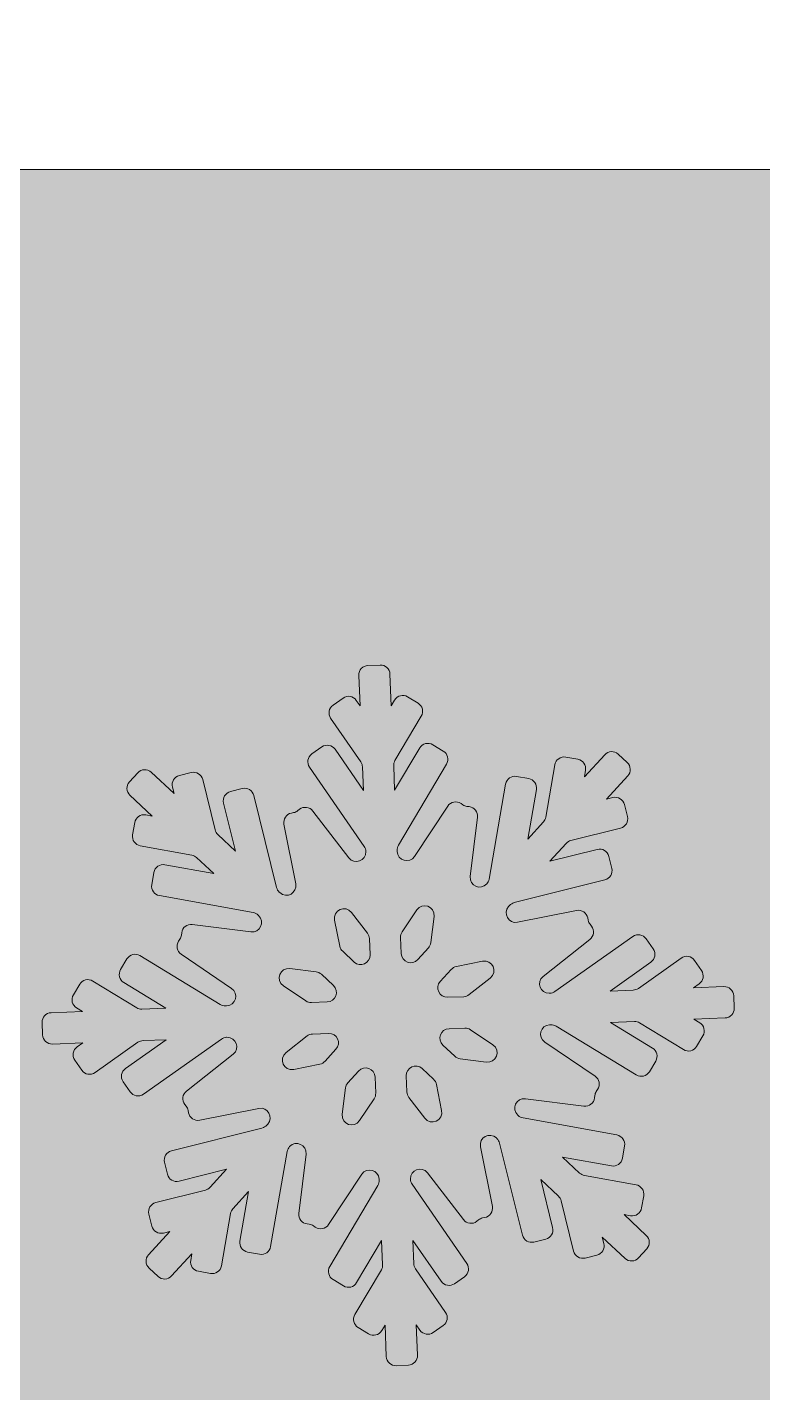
# Model space of a CAD drawing. Header units: millimetres. Extents: x 6 to 165, y -108 to -10.
# Drawn here: x 144.42 to 151.56, y -95.37 to -82.13 of the extents above; entities that cross this region are included whole.
import ezdxf

# ---------------------------------------------------------------- set-up
doc = ezdxf.new("R2010")
doc.units = ezdxf.units.MM
doc.header["$MEASUREMENT"] = 0
doc.layers.add('engraving', color=7, linetype='Continuous')
doc.layers.add('Layer 1', color=7, linetype='Continuous')

msp = doc.modelspace()

# ---------------------------------------------------------------- hatches: boundary and pattern name
at = {"layer": 'Layer 1'}
h = msp.add_hatch(color=2, dxfattribs=at)
h.dxf.hatch_style = 2
edge = h.paths.add_edge_path()
edge.add_spline(control_points=[(164.869, -23.025), (164.869, -23.025), (140.668, -23.025), (140.668, -23.025), (139.861, -21.762), (138.492, -20.888), (136.917, -20.768), (138.422, -19.653), (139.402, -17.869), (139.402, -15.852), (139.402, -12.472), (136.662, -9.732), (133.281, -9.732), (129.901, -9.732), (127.16, -12.472), (127.16, -15.852), (127.16, -17.869), (128.14, -19.653), (129.645, -20.768), (128.071, -20.888), (126.702, -21.762), (125.894, -23.025), (125.894, -23.025), (103.562, -23.025), (103.562, -23.025), (103.562, -23.025), (103.562, -47.689), (103.562, -47.689), (103.562, -47.689), (125.642, -47.689), (125.642, -47.689), (125.642, -47.689), (96.868, -108.174), (96.868, -108.174), (96.868, -108.174), (158.058, -108.174), (158.058, -108.174), (158.058, -108.174), (158.058, -83.51), (158.058, -83.51), (158.058, -83.51), (135.977, -83.51), (135.977, -83.51), (135.977, -83.51), (164.869, -23.025), (164.869, -23.025)], knot_values=[0, 0, 0, 0, 1, 1, 1, 2, 2, 2, 3, 3, 3, 4, 4, 4, 5, 5, 5, 6, 6, 6, 7, 7, 7, 8, 8, 8, 9, 9, 9, 10, 10, 10, 11, 11, 11, 12, 12, 12, 13, 13, 13, 14, 14, 14, 15, 15, 15, 15], degree=3, periodic=1)
edge = h.paths.add_edge_path()
edge.add_spline(control_points=[(129.474, -15.852), (129.474, -13.753), (131.182, -12.045), (133.281, -12.045), (135.381, -12.045), (137.089, -13.753), (137.089, -15.852), (137.089, -17.952), (135.381, -19.66), (133.281, -19.66), (131.182, -19.66), (129.474, -17.952), (129.474, -15.852)], knot_values=[0, 0, 0, 0, 1, 1, 1, 2, 2, 2, 3, 3, 3, 4, 4, 4, 4], degree=3, periodic=1)

# ---------------------------------------------------------------- linework, layer by layer
at = {"layer": 'engraving', "lineweight": 0}
for points, knots in [([(151.274, -91.522), (151.272, -91.471), (151.229, -91.432), (151.178, -91.434), (151.178, -91.434), (150.885, -91.445), (150.885, -91.445), (150.885, -91.445), (150.939, -91.407), (150.939, -91.407), (150.98, -91.378), (150.99, -91.321), (150.962, -91.279), (150.962, -91.279), (150.893, -91.18), (150.893, -91.18), (150.864, -91.138), (150.806, -91.128), (150.764, -91.157), (150.764, -91.157), (150.349, -91.451), (150.349, -91.451), (150.334, -91.461), (150.317, -91.467), (150.299, -91.468), (150.299, -91.468), (150.075, -91.477), (150.075, -91.477), (150.075, -91.477), (150.47, -91.197), (150.47, -91.197), (150.512, -91.168), (150.522, -91.111), (150.493, -91.069), (150.493, -91.069), (150.425, -90.971), (150.425, -90.971), (150.395, -90.929), (150.337, -90.918), (150.296, -90.948), (150.296, -90.948), (149.539, -91.482), (149.539, -91.482), (149.524, -91.493), (149.507, -91.499), (149.489, -91.499), (149.489, -91.499), (149.485, -91.499), (149.485, -91.499), (149.395, -91.503), (149.354, -91.39), (149.424, -91.335), (149.424, -91.335), (149.878, -90.977), (149.878, -90.977), (149.918, -90.946), (149.925, -90.889), (149.894, -90.849), (149.894, -90.849), (149.88, -90.83), (149.88, -90.83), (149.871, -90.819), (149.865, -90.805), (149.862, -90.791), (149.862, -90.791), (149.858, -90.768), (149.858, -90.768), (149.848, -90.718), (149.799, -90.686), (149.749, -90.696), (149.749, -90.696), (149.176, -90.81), (149.176, -90.81), (149.089, -90.827), (149.03, -90.723), (149.09, -90.657), (149.09, -90.657), (149.099, -90.647), (149.099, -90.647), (149.112, -90.634), (149.127, -90.624), (149.145, -90.62), (149.145, -90.62), (150.024, -90.399), (150.024, -90.399), (150.073, -90.387), (150.103, -90.337), (150.091, -90.288), (150.091, -90.288), (150.062, -90.171), (150.062, -90.171), (150.05, -90.121), (150, -90.091), (149.95, -90.103), (149.95, -90.103), (149.49, -90.219), (149.49, -90.219), (149.49, -90.219), (149.649, -90.045), (149.649, -90.045), (149.661, -90.032), (149.677, -90.022), (149.694, -90.018), (149.694, -90.018), (150.176, -89.897), (150.176, -89.897), (150.225, -89.885), (150.255, -89.835), (150.243, -89.785), (150.243, -89.785), (150.214, -89.669), (150.214, -89.669), (150.202, -89.619), (150.152, -89.589), (150.102, -89.601), (150.102, -89.601), (150.039, -89.617), (150.039, -89.617), (150.039, -89.617), (150.246, -89.391), (150.246, -89.391), (150.28, -89.354), (150.277, -89.296), (150.241, -89.261), (150.241, -89.261), (150.153, -89.18), (150.153, -89.18), (150.116, -89.145), (150.057, -89.147), (150.022, -89.185), (150.022, -89.185), (149.825, -89.401), (149.825, -89.401), (149.825, -89.401), (149.836, -89.336), (149.836, -89.336), (149.845, -89.287), (149.812, -89.239), (149.762, -89.23), (149.762, -89.23), (149.645, -89.209), (149.645, -89.209), (149.595, -89.2), (149.547, -89.233), (149.538, -89.284), (149.538, -89.284), (149.45, -89.791), (149.45, -89.791), (149.447, -89.808), (149.439, -89.824), (149.427, -89.837), (149.427, -89.837), (149.276, -90.003), (149.276, -90.003), (149.276, -90.003), (149.359, -89.523), (149.359, -89.523), (149.368, -89.473), (149.335, -89.426), (149.285, -89.417), (149.285, -89.417), (149.168, -89.396), (149.168, -89.396), (149.118, -89.387), (149.07, -89.42), (149.061, -89.471), (149.061, -89.471), (148.9, -90.393), (148.9, -90.393), (148.897, -90.41), (148.889, -90.426), (148.878, -90.439), (148.878, -90.439), (148.878, -90.439), (148.878, -90.439), (148.817, -90.505), (148.707, -90.455), (148.718, -90.366), (148.718, -90.366), (148.788, -89.791), (148.788, -89.791), (148.794, -89.741), (148.758, -89.695), (148.708, -89.689), (148.708, -89.689), (148.686, -89.686), (148.686, -89.686), (148.671, -89.684), (148.658, -89.679), (148.646, -89.671), (148.646, -89.671), (148.628, -89.658), (148.628, -89.658), (148.585, -89.63), (148.527, -89.641), (148.499, -89.684), (148.499, -89.684), (148.177, -90.171), (148.177, -90.171), (148.128, -90.246), (148.012, -90.213), (148.008, -90.124), (148.008, -90.124), (148.008, -90.114), (148.008, -90.114), (148.007, -90.096), (148.011, -90.078), (148.021, -90.063), (148.021, -90.063), (148.487, -89.276), (148.487, -89.276), (148.513, -89.233), (148.499, -89.177), (148.456, -89.15), (148.456, -89.15), (148.354, -89.088), (148.354, -89.088), (148.31, -89.062), (148.253, -89.076), (148.227, -89.12), (148.227, -89.12), (147.984, -89.529), (147.984, -89.529), (147.984, -89.529), (147.975, -89.294), (147.975, -89.294), (147.974, -89.276), (147.978, -89.258), (147.987, -89.243), (147.987, -89.243), (148.243, -88.811), (148.243, -88.811), (148.269, -88.768), (148.255, -88.712), (148.212, -88.686), (148.212, -88.686), (148.11, -88.624), (148.11, -88.624), (148.067, -88.597), (148.009, -88.611), (147.983, -88.655), (147.983, -88.655), (147.951, -88.71), (147.951, -88.71), (147.951, -88.71), (147.939, -88.404), (147.939, -88.404), (147.936, -88.353), (147.894, -88.314), (147.843, -88.316), (147.843, -88.316), (147.725, -88.32), (147.725, -88.32), (147.674, -88.322), (147.634, -88.365), (147.636, -88.416), (147.636, -88.416), (147.648, -88.711), (147.648, -88.711), (147.648, -88.711), (147.612, -88.659), (147.612, -88.659), (147.583, -88.617), (147.525, -88.606), (147.483, -88.636), (147.483, -88.636), (147.386, -88.705), (147.386, -88.705), (147.345, -88.734), (147.335, -88.791), (147.363, -88.832), (147.363, -88.832), (147.656, -89.256), (147.656, -89.256), (147.666, -89.27), (147.671, -89.287), (147.672, -89.304), (147.672, -89.304), (147.681, -89.531), (147.681, -89.531), (147.681, -89.531), (147.406, -89.133), (147.406, -89.133), (147.377, -89.091), (147.319, -89.08), (147.277, -89.11), (147.277, -89.11), (147.18, -89.178), (147.18, -89.178), (147.139, -89.208), (147.129, -89.265), (147.158, -89.306), (147.158, -89.306), (147.689, -90.075), (147.689, -90.075), (147.699, -90.089), (147.704, -90.106), (147.705, -90.124), (147.705, -90.124), (147.705, -90.125), (147.705, -90.125), (147.709, -90.215), (147.595, -90.257), (147.54, -90.185), (147.54, -90.185), (147.191, -89.732), (147.191, -89.732), (147.159, -89.691), (147.101, -89.684), (147.061, -89.715), (147.061, -89.715), (147.043, -89.729), (147.043, -89.729), (147.032, -89.738), (147.019, -89.744), (147.004, -89.747), (147.004, -89.747), (146.983, -89.751), (146.983, -89.751), (146.933, -89.761), (146.901, -89.81), (146.91, -89.859), (146.91, -89.859), (147.024, -90.438), (147.024, -90.438), (147.042, -90.526), (146.936, -90.584), (146.871, -90.523), (146.871, -90.523), (146.865, -90.518), (146.865, -90.518), (146.852, -90.506), (146.843, -90.49), (146.839, -90.473), (146.839, -90.473), (146.618, -89.581), (146.618, -89.581), (146.606, -89.532), (146.556, -89.501), (146.506, -89.514), (146.506, -89.514), (146.392, -89.543), (146.392, -89.543), (146.342, -89.555), (146.312, -89.605), (146.324, -89.654), (146.324, -89.654), (146.44, -90.12), (146.44, -90.12), (146.44, -90.12), (146.269, -89.96), (146.269, -89.96), (146.256, -89.948), (146.247, -89.933), (146.243, -89.915), (146.243, -89.915), (146.122, -89.426), (146.122, -89.426), (146.109, -89.377), (146.059, -89.346), (146.01, -89.359), (146.01, -89.359), (145.895, -89.388), (145.895, -89.388), (145.846, -89.4), (145.816, -89.45), (145.828, -89.499), (145.828, -89.499), (145.844, -89.562), (145.844, -89.562), (145.844, -89.562), (145.622, -89.355), (145.622, -89.355), (145.585, -89.32), (145.526, -89.323), (145.491, -89.361), (145.491, -89.361), (145.411, -89.449), (145.411, -89.449), (145.377, -89.486), (145.379, -89.544), (145.416, -89.578), (145.416, -89.578), (145.632, -89.781), (145.632, -89.781), (145.632, -89.781), (145.569, -89.769), (145.569, -89.769), (145.519, -89.76), (145.471, -89.794), (145.462, -89.844), (145.462, -89.844), (145.441, -89.963), (145.441, -89.963), (145.433, -90.013), (145.466, -90.06), (145.516, -90.069), (145.516, -90.069), (146.016, -90.16), (146.016, -90.16), (146.034, -90.163), (146.05, -90.171), (146.063, -90.183), (146.063, -90.183), (146.229, -90.338), (146.229, -90.338), (146.229, -90.338), (145.755, -90.252), (145.755, -90.252), (145.705, -90.243), (145.657, -90.277), (145.648, -90.327), (145.648, -90.327), (145.627, -90.446), (145.627, -90.446), (145.619, -90.496), (145.652, -90.543), (145.702, -90.552), (145.702, -90.552), (146.612, -90.717), (146.612, -90.717), (146.63, -90.72), (146.646, -90.728), (146.659, -90.74), (146.659, -90.74), (146.663, -90.744), (146.663, -90.744), (146.729, -90.806), (146.677, -90.915), (146.589, -90.903), (146.589, -90.903), (146.021, -90.831), (146.021, -90.831), (145.971, -90.825), (145.924, -90.861), (145.918, -90.912), (145.918, -90.912), (145.915, -90.935), (145.915, -90.935), (145.914, -90.949), (145.909, -90.962), (145.901, -90.974), (145.901, -90.974), (145.888, -90.994), (145.888, -90.994), (145.86, -91.036), (145.871, -91.093), (145.913, -91.121), (145.913, -91.121), (146.402, -91.452), (146.402, -91.452), (146.475, -91.502), (146.442, -91.617), (146.354, -91.621), (146.354, -91.621), (146.342, -91.621), (146.342, -91.621), (146.324, -91.622), (146.306, -91.617), (146.291, -91.608), (146.291, -91.608), (145.513, -91.134), (145.513, -91.134), (145.47, -91.108), (145.412, -91.122), (145.386, -91.166), (145.386, -91.166), (145.325, -91.269), (145.325, -91.269), (145.299, -91.313), (145.313, -91.369), (145.356, -91.395), (145.356, -91.395), (145.765, -91.644), (145.765, -91.644), (145.765, -91.644), (145.532, -91.653), (145.532, -91.653), (145.514, -91.653), (145.496, -91.649), (145.481, -91.639), (145.481, -91.639), (145.055, -91.38), (145.055, -91.38), (145.011, -91.353), (144.954, -91.368), (144.928, -91.412), (144.928, -91.412), (144.867, -91.515), (144.867, -91.515), (144.841, -91.558), (144.855, -91.614), (144.898, -91.64), (144.898, -91.64), (144.955, -91.675), (144.955, -91.675), (144.955, -91.675), (144.652, -91.687), (144.652, -91.687), (144.601, -91.689), (144.561, -91.732), (144.563, -91.783), (144.563, -91.783), (144.568, -91.903), (144.568, -91.903), (144.57, -91.954), (144.613, -91.993), (144.664, -91.991), (144.664, -91.991), (144.957, -91.98), (144.957, -91.98), (144.957, -91.98), (144.903, -92.019), (144.903, -92.019), (144.862, -92.048), (144.852, -92.105), (144.88, -92.146), (144.88, -92.146), (144.949, -92.245), (144.949, -92.245), (144.978, -92.287), (145.036, -92.297), (145.078, -92.268), (145.078, -92.268), (145.493, -91.974), (145.493, -91.974), (145.508, -91.964), (145.525, -91.958), (145.543, -91.957), (145.543, -91.957), (145.767, -91.949), (145.767, -91.949), (145.767, -91.949), (145.372, -92.228), (145.372, -92.228), (145.331, -92.257), (145.32, -92.314), (145.349, -92.356), (145.349, -92.356), (145.417, -92.454), (145.417, -92.454), (145.446, -92.497), (145.504, -92.507), (145.546, -92.477), (145.546, -92.477), (146.303, -91.943), (146.303, -91.943), (146.318, -91.932), (146.335, -91.927), (146.353, -91.926), (146.353, -91.926), (146.357, -91.926), (146.357, -91.926), (146.446, -91.922), (146.488, -92.035), (146.418, -92.09), (146.418, -92.09), (145.964, -92.448), (145.964, -92.448), (145.924, -92.479), (145.917, -92.536), (145.948, -92.576), (145.948, -92.576), (145.962, -92.595), (145.962, -92.595), (145.971, -92.607), (145.977, -92.62), (145.98, -92.634), (145.98, -92.634), (145.984, -92.657), (145.984, -92.657), (145.994, -92.707), (146.043, -92.739), (146.093, -92.73), (146.093, -92.73), (146.666, -92.615), (146.666, -92.615), (146.753, -92.598), (146.812, -92.702), (146.752, -92.768), (146.752, -92.768), (146.743, -92.778), (146.743, -92.778), (146.73, -92.792), (146.715, -92.801), (146.697, -92.806), (146.697, -92.806), (145.818, -93.026), (145.818, -93.026), (145.769, -93.038), (145.739, -93.088), (145.751, -93.138), (145.751, -93.138), (145.78, -93.254), (145.78, -93.254), (145.792, -93.304), (145.842, -93.334), (145.892, -93.322), (145.892, -93.322), (146.352, -93.206), (146.352, -93.206), (146.352, -93.206), (146.193, -93.38), (146.193, -93.38), (146.181, -93.393), (146.165, -93.403), (146.148, -93.407), (146.148, -93.407), (145.666, -93.528), (145.666, -93.528), (145.617, -93.541), (145.587, -93.59), (145.599, -93.64), (145.599, -93.64), (145.628, -93.757), (145.628, -93.757), (145.64, -93.806), (145.69, -93.836), (145.74, -93.824), (145.74, -93.824), (145.803, -93.808), (145.803, -93.808), (145.803, -93.808), (145.596, -94.034), (145.596, -94.034), (145.562, -94.072), (145.565, -94.129), (145.601, -94.164), (145.601, -94.164), (145.689, -94.245), (145.689, -94.245), (145.726, -94.28), (145.785, -94.278), (145.82, -94.24), (145.82, -94.24), (146.017, -94.024), (146.017, -94.024), (146.017, -94.024), (146.006, -94.089), (146.006, -94.089), (145.997, -94.139), (146.03, -94.186), (146.08, -94.195), (146.08, -94.195), (146.197, -94.216), (146.197, -94.216), (146.247, -94.225), (146.295, -94.192), (146.304, -94.142), (146.304, -94.142), (146.392, -93.634), (146.392, -93.634), (146.395, -93.617), (146.403, -93.601), (146.415, -93.588), (146.415, -93.588), (146.566, -93.422), (146.566, -93.422), (146.566, -93.422), (146.483, -93.902), (146.483, -93.902), (146.474, -93.952), (146.507, -93.999), (146.557, -94.008), (146.557, -94.008), (146.674, -94.029), (146.674, -94.029), (146.724, -94.039), (146.772, -94.005), (146.781, -93.955), (146.781, -93.955), (146.942, -93.033), (146.942, -93.033), (146.945, -93.015), (146.952, -92.999), (146.964, -92.986), (146.964, -92.986), (146.964, -92.986), (146.964, -92.986), (147.025, -92.92), (147.135, -92.97), (147.124, -93.06), (147.124, -93.06), (147.054, -93.634), (147.054, -93.634), (147.048, -93.684), (147.084, -93.73), (147.134, -93.736), (147.134, -93.736), (147.156, -93.739), (147.156, -93.739), (147.17, -93.741), (147.184, -93.746), (147.196, -93.754), (147.196, -93.754), (147.214, -93.767), (147.214, -93.767), (147.257, -93.796), (147.315, -93.784), (147.343, -93.741), (147.343, -93.741), (147.665, -93.254), (147.665, -93.254), (147.714, -93.18), (147.83, -93.212), (147.834, -93.301), (147.834, -93.301), (147.834, -93.312), (147.834, -93.312), (147.835, -93.33), (147.83, -93.347), (147.821, -93.362), (147.821, -93.362), (147.355, -94.149), (147.355, -94.149), (147.329, -94.193), (147.343, -94.249), (147.386, -94.275), (147.386, -94.275), (147.488, -94.337), (147.488, -94.337), (147.532, -94.364), (147.589, -94.349), (147.615, -94.305), (147.615, -94.305), (147.858, -93.896), (147.858, -93.896), (147.858, -93.896), (147.867, -94.131), (147.867, -94.131), (147.868, -94.149), (147.864, -94.167), (147.855, -94.182), (147.855, -94.182), (147.598, -94.614), (147.598, -94.614), (147.573, -94.657), (147.587, -94.713), (147.63, -94.74), (147.63, -94.74), (147.732, -94.802), (147.732, -94.802), (147.775, -94.828), (147.833, -94.814), (147.859, -94.77), (147.859, -94.77), (147.891, -94.716), (147.891, -94.716), (147.891, -94.716), (147.903, -95.021), (147.903, -95.021), (147.905, -95.072), (147.948, -95.112), (147.999, -95.11), (147.999, -95.11), (148.117, -95.105), (148.117, -95.105), (148.168, -95.103), (148.208, -95.06), (148.206, -95.009), (148.206, -95.009), (148.194, -94.714), (148.194, -94.714), (148.194, -94.714), (148.23, -94.766), (148.23, -94.766), (148.259, -94.808), (148.317, -94.819), (148.359, -94.789), (148.359, -94.789), (148.456, -94.721), (148.456, -94.721), (148.497, -94.691), (148.507, -94.634), (148.479, -94.593), (148.479, -94.593), (148.186, -94.17), (148.186, -94.17), (148.176, -94.155), (148.171, -94.138), (148.17, -94.121), (148.17, -94.121), (148.161, -93.895), (148.161, -93.895), (148.161, -93.895), (148.436, -94.292), (148.436, -94.292), (148.465, -94.335), (148.523, -94.345), (148.565, -94.315), (148.565, -94.315), (148.662, -94.247), (148.662, -94.247), (148.703, -94.218), (148.713, -94.161), (148.684, -94.119), (148.684, -94.119), (148.153, -93.35), (148.153, -93.35), (148.143, -93.336), (148.137, -93.319), (148.137, -93.301), (148.137, -93.301), (148.137, -93.3), (148.137, -93.3), (148.133, -93.21), (148.247, -93.169), (148.302, -93.24), (148.302, -93.24), (148.651, -93.694), (148.651, -93.694), (148.683, -93.734), (148.741, -93.742), (148.781, -93.71), (148.781, -93.71), (148.799, -93.696), (148.799, -93.696), (148.81, -93.687), (148.823, -93.681), (148.838, -93.678), (148.838, -93.678), (148.859, -93.674), (148.859, -93.674), (148.909, -93.664), (148.941, -93.616), (148.932, -93.566), (148.932, -93.566), (148.818, -92.987), (148.818, -92.987), (148.8, -92.899), (148.906, -92.841), (148.971, -92.902), (148.971, -92.902), (148.977, -92.907), (148.977, -92.907), (148.99, -92.92), (148.999, -92.935), (149.003, -92.953), (149.003, -92.953), (149.224, -93.844), (149.224, -93.844), (149.236, -93.894), (149.286, -93.924), (149.336, -93.911), (149.336, -93.911), (149.45, -93.883), (149.45, -93.883), (149.5, -93.87), (149.53, -93.82), (149.517, -93.771), (149.517, -93.771), (149.402, -93.305), (149.402, -93.305), (149.402, -93.305), (149.573, -93.465), (149.573, -93.465), (149.586, -93.477), (149.595, -93.493), (149.599, -93.51), (149.599, -93.51), (149.72, -93.999), (149.72, -93.999), (149.733, -94.049), (149.783, -94.079), (149.832, -94.066), (149.832, -94.066), (149.947, -94.038), (149.947, -94.038), (149.996, -94.025), (150.026, -93.975), (150.014, -93.926), (150.014, -93.926), (149.998, -93.863), (149.998, -93.863), (149.998, -93.863), (150.22, -94.07), (150.22, -94.07), (150.257, -94.105), (150.316, -94.103), (150.351, -94.065), (150.351, -94.065), (150.431, -93.976), (150.431, -93.976), (150.465, -93.939), (150.463, -93.881), (150.426, -93.847), (150.426, -93.847), (150.21, -93.645), (150.21, -93.645), (150.21, -93.645), (150.273, -93.656), (150.273, -93.656), (150.323, -93.665), (150.371, -93.631), (150.38, -93.581), (150.38, -93.581), (150.401, -93.463), (150.401, -93.463), (150.409, -93.413), (150.376, -93.365), (150.326, -93.356), (150.326, -93.356), (149.826, -93.266), (149.826, -93.266), (149.808, -93.262), (149.792, -93.254), (149.779, -93.242), (149.779, -93.242), (149.613, -93.087), (149.613, -93.087), (149.613, -93.087), (150.087, -93.173), (150.087, -93.173), (150.137, -93.182), (150.185, -93.148), (150.194, -93.098), (150.194, -93.098), (150.215, -92.979), (150.215, -92.979), (150.223, -92.929), (150.19, -92.882), (150.14, -92.873), (150.14, -92.873), (149.23, -92.708), (149.23, -92.708), (149.212, -92.705), (149.196, -92.697), (149.183, -92.685), (149.183, -92.685), (149.179, -92.681), (149.179, -92.681), (149.113, -92.62), (149.164, -92.511), (149.253, -92.522), (149.253, -92.522), (149.821, -92.594), (149.821, -92.594), (149.871, -92.6), (149.918, -92.564), (149.924, -92.514), (149.924, -92.514), (149.927, -92.49), (149.927, -92.49), (149.928, -92.476), (149.933, -92.463), (149.941, -92.451), (149.941, -92.451), (149.954, -92.431), (149.954, -92.431), (149.982, -92.389), (149.971, -92.332), (149.929, -92.304), (149.929, -92.304), (149.44, -91.973), (149.44, -91.973), (149.367, -91.923), (149.4, -91.808), (149.488, -91.804), (149.488, -91.804), (149.5, -91.804), (149.5, -91.804), (149.518, -91.803), (149.536, -91.808), (149.551, -91.817), (149.551, -91.817), (150.329, -92.291), (150.329, -92.291), (150.372, -92.317), (150.43, -92.303), (150.456, -92.259), (150.456, -92.259), (150.517, -92.156), (150.517, -92.156), (150.543, -92.113), (150.529, -92.057), (150.486, -92.03), (150.486, -92.03), (150.077, -91.782), (150.077, -91.782), (150.077, -91.782), (150.31, -91.773), (150.31, -91.773), (150.328, -91.772), (150.346, -91.776), (150.361, -91.786), (150.361, -91.786), (150.787, -92.045), (150.787, -92.045), (150.831, -92.072), (150.888, -92.058), (150.914, -92.014), (150.914, -92.014), (150.975, -91.911), (150.975, -91.911), (151.001, -91.867), (150.987, -91.811), (150.944, -91.785), (150.944, -91.785), (150.887, -91.75), (150.887, -91.75), (150.887, -91.75), (151.19, -91.738), (151.19, -91.738), (151.241, -91.736), (151.281, -91.693), (151.279, -91.643), (151.279, -91.643), (151.274, -91.522), (151.274, -91.522)], [0, 0, 0, 0, 1, 1, 1, 2, 2, 2, 3, 3, 3, 4, 4, 4, 5, 5, 5, 6, 6, 6, 7, 7, 7, 8, 8, 8, 9, 9, 9, 10, 10, 10, 11, 11, 11, 12, 12, 12, 13, 13, 13, 14, 14, 14, 15, 15, 15, 16, 16, 16, 17, 17, 17, 18, 18, 18, 19, 19, 19, 20, 20, 20, 21, 21, 21, 22, 22, 22, 23, 23, 23, 24, 24, 24, 25, 25, 25, 26, 26, 26, 27, 27, 27, 28, 28, 28, 29, 29, 29, 30, 30, 30, 31, 31, 31, 32, 32, 32, 33, 33, 33, 34, 34, 34, 35, 35, 35, 36, 36, 36, 37, 37, 37, 38, 38, 38, 39, 39, 39, 40, 40, 40, 41, 41, 41, 42, 42, 42, 43, 43, 43, 44, 44, 44, 45, 45, 45, 46, 46, 46, 47, 47, 47, 48, 48, 48, 49, 49, 49, 50, 50, 50, 51, 51, 51, 52, 52, 52, 53, 53, 53, 54, 54, 54, 55, 55, 55, 56, 56, 56, 57, 57, 57, 58, 58, 58, 59, 59, 59, 60, 60, 60, 61, 61, 61, 62, 62, 62, 63, 63, 63, 64, 64, 64, 65, 65, 65, 66, 66, 66, 67, 67, 67, 68, 68, 68, 69, 69, 69, 70, 70, 70, 71, 71, 71, 72, 72, 72, 73, 73, 73, 74, 74, 74, 75, 75, 75, 76, 76, 76, 77, 77, 77, 78, 78, 78, 79, 79, 79, 80, 80, 80, 81, 81, 81, 82, 82, 82, 83, 83, 83, 84, 84, 84, 85, 85, 85, 86, 86, 86, 87, 87, 87, 88, 88, 88, 89, 89, 89, 90, 90, 90, 91, 91, 91, 92, 92, 92, 93, 93, 93, 94, 94, 94, 95, 95, 95, 96, 96, 96, 97, 97, 97, 98, 98, 98, 99, 99, 99, 100, 100, 100, 101, 101, 101, 102, 102, 102, 103, 103, 103, 104, 104, 104, 105, 105, 105, 106, 106, 106, 107, 107, 107, 108, 108, 108, 109, 109, 109, 110, 110, 110, 111, 111, 111, 112, 112, 112, 113, 113, 113, 114, 114, 114, 115, 115, 115, 116, 116, 116, 117, 117, 117, 118, 118, 118, 119, 119, 119, 120, 120, 120, 121, 121, 121, 122, 122, 122, 123, 123, 123, 124, 124, 124, 125, 125, 125, 126, 126, 126, 127, 127, 127, 128, 128, 128, 129, 129, 129, 130, 130, 130, 131, 131, 131, 132, 132, 132, 133, 133, 133, 134, 134, 134, 135, 135, 135, 136, 136, 136, 137, 137, 137, 138, 138, 138, 139, 139, 139, 140, 140, 140, 141, 141, 141, 142, 142, 142, 143, 143, 143, 144, 144, 144, 145, 145, 145, 146, 146, 146, 147, 147, 147, 148, 148, 148, 149, 149, 149, 150, 150, 150, 151, 151, 151, 152, 152, 152, 153, 153, 153, 154, 154, 154, 155, 155, 155, 156, 156, 156, 157, 157, 157, 158, 158, 158, 159, 159, 159, 160, 160, 160, 161, 161, 161, 162, 162, 162, 163, 163, 163, 164, 164, 164, 165, 165, 165, 166, 166, 166, 167, 167, 167, 168, 168, 168, 169, 169, 169, 170, 170, 170, 171, 171, 171, 172, 172, 172, 173, 173, 173, 174, 174, 174, 175, 175, 175, 176, 176, 176, 177, 177, 177, 178, 178, 178, 179, 179, 179, 180, 180, 180, 181, 181, 181, 182, 182, 182, 183, 183, 183, 184, 184, 184, 185, 185, 185, 186, 186, 186, 187, 187, 187, 188, 188, 188, 189, 189, 189, 190, 190, 190, 191, 191, 191, 192, 192, 192, 193, 193, 193, 194, 194, 194, 195, 195, 195, 196, 196, 196, 197, 197, 197, 198, 198, 198, 199, 199, 199, 200, 200, 200, 201, 201, 201, 202, 202, 202, 203, 203, 203, 204, 204, 204, 205, 205, 205, 206, 206, 206, 207, 207, 207, 208, 208, 208, 209, 209, 209, 210, 210, 210, 211, 211, 211, 212, 212, 212, 213, 213, 213, 214, 214, 214, 215, 215, 215, 216, 216, 216, 217, 217, 217, 218, 218, 218, 219, 219, 219, 220, 220, 220, 221, 221, 221, 222, 222, 222, 223, 223, 223, 224, 224, 224, 225, 225, 225, 226, 226, 226, 227, 227, 227, 228, 228, 228, 229, 229, 229, 230, 230, 230, 231, 231, 231, 232, 232, 232, 233, 233, 233, 234, 234, 234, 235, 235, 235, 236, 236, 236, 237, 237, 237, 238, 238, 238, 239, 239, 239, 240, 240, 240, 241, 241, 241, 242, 242, 242, 243, 243, 243, 244, 244, 244, 245, 245, 245, 246, 246, 246, 247, 247, 247, 248, 248, 248, 249, 249, 249, 250, 250, 250, 251, 251, 251, 252, 252, 252, 253, 253, 253, 254, 254, 254, 255, 255, 255, 256, 256, 256, 257, 257, 257, 258, 258, 258, 259, 259, 259, 260, 260, 260, 261, 261, 261, 262, 262, 262, 263, 263, 263, 264, 264, 264, 265, 265, 265, 266, 266, 266, 267, 267, 267, 268, 268, 268, 269, 269, 269, 270, 270, 270, 271, 271, 271, 272, 272, 272, 273, 273, 273, 274, 274, 274, 275, 275, 275, 276, 276, 276, 277, 277, 277, 278, 278, 278, 279, 279, 279, 280, 280, 280, 281, 281, 281, 282, 282, 282, 283, 283, 283, 284, 284, 284, 285, 285, 285, 286, 286, 286, 287, 287, 287, 288, 288, 288, 289, 289, 289, 290, 290, 290, 291, 291, 291, 292, 292, 292, 293, 293, 293, 294, 294, 294, 295, 295, 295, 296, 296, 296, 297, 297, 297, 298, 298, 298, 299, 299, 299, 300, 300, 300, 301, 301, 301, 302, 302, 302, 303, 303, 303, 304, 304, 304, 305, 305, 305, 306, 306, 306, 307, 307, 307, 308, 308, 308, 309, 309, 309, 310, 310, 310, 311, 311, 311, 312, 312, 312, 313, 313, 313, 314, 314, 314, 315, 315, 315, 316, 316, 316, 317, 317, 317, 318, 318, 318, 319, 319, 319, 320, 320, 320, 321, 321, 321, 322, 322, 322, 323, 323, 323, 324, 324, 324, 325, 325, 325, 326, 326, 326, 327, 327, 327, 328, 328, 328, 329, 329, 329, 330, 330, 330, 331, 331, 331, 332, 332, 332, 333, 333, 333, 334, 334, 334, 335, 335, 335, 336, 336, 336, 336]), ([(147.566, -90.716), (147.566, -90.716), (147.72, -90.916), (147.72, -90.916), (147.732, -90.931), (147.739, -90.95), (147.739, -90.969), (147.739, -90.969), (147.746, -91.125), (147.746, -91.125), (147.749, -91.207), (147.651, -91.252), (147.591, -91.196), (147.591, -91.196), (147.48, -91.092), (147.48, -91.092), (147.465, -91.079), (147.456, -91.062), (147.452, -91.043), (147.452, -91.043), (147.402, -90.79), (147.402, -90.79), (147.383, -90.694), (147.506, -90.638), (147.566, -90.716)], [0, 0, 0, 0, 1, 1, 1, 2, 2, 2, 3, 3, 3, 4, 4, 4, 5, 5, 5, 6, 6, 6, 7, 7, 7, 8, 8, 8, 8]), ([(148.048, -91.114), (148.048, -91.114), (148.042, -90.958), (148.042, -90.958), (148.041, -90.939), (148.046, -90.92), (148.057, -90.903), (148.057, -90.903), (148.198, -90.691), (148.198, -90.691), (148.251, -90.61), (148.378, -90.656), (148.366, -90.753), (148.366, -90.753), (148.335, -91.008), (148.335, -91.008), (148.333, -91.027), (148.324, -91.045), (148.311, -91.059), (148.311, -91.059), (148.208, -91.172), (148.208, -91.172), (148.153, -91.233), (148.052, -91.196), (148.048, -91.114)], [0, 0, 0, 0, 1, 1, 1, 2, 2, 2, 3, 3, 3, 4, 4, 4, 5, 5, 5, 6, 6, 6, 7, 7, 7, 8, 8, 8, 8]), ([(148.427, -91.383), (148.427, -91.383), (148.533, -91.267), (148.533, -91.267), (148.547, -91.253), (148.564, -91.243), (148.583, -91.239), (148.583, -91.239), (148.837, -91.188), (148.837, -91.188), (148.932, -91.169), (148.988, -91.291), (148.912, -91.351), (148.912, -91.351), (148.708, -91.512), (148.708, -91.512), (148.692, -91.524), (148.674, -91.531), (148.654, -91.532), (148.654, -91.532), (148.499, -91.538), (148.499, -91.538), (148.417, -91.541), (148.372, -91.444), (148.427, -91.383)], [0, 0, 0, 0, 1, 1, 1, 2, 2, 2, 3, 3, 3, 4, 4, 4, 5, 5, 5, 6, 6, 6, 7, 7, 7, 8, 8, 8, 8]), ([(147.121, -91.573), (147.121, -91.573), (146.905, -91.426), (146.905, -91.426), (146.825, -91.372), (146.872, -91.247), (146.968, -91.259), (146.968, -91.259), (147.222, -91.291), (147.222, -91.291), (147.242, -91.293), (147.259, -91.302), (147.274, -91.315), (147.274, -91.315), (147.39, -91.424), (147.39, -91.424), (147.449, -91.48), (147.412, -91.58), (147.33, -91.583), (147.33, -91.583), (147.177, -91.589), (147.177, -91.589), (147.157, -91.59), (147.138, -91.584), (147.121, -91.573)], [0, 0, 0, 0, 1, 1, 1, 2, 2, 2, 3, 3, 3, 4, 4, 4, 5, 5, 5, 6, 6, 6, 7, 7, 7, 8, 8, 8, 8]), ([(147.415, -92.042), (147.415, -92.042), (147.309, -92.158), (147.309, -92.158), (147.295, -92.173), (147.278, -92.183), (147.259, -92.186), (147.259, -92.186), (147.005, -92.237), (147.005, -92.237), (146.91, -92.256), (146.854, -92.134), (146.93, -92.074), (146.93, -92.074), (147.134, -91.913), (147.134, -91.913), (147.15, -91.901), (147.168, -91.894), (147.188, -91.894), (147.188, -91.894), (147.343, -91.888), (147.343, -91.888), (147.425, -91.884), (147.47, -91.981), (147.415, -92.042)], [0, 0, 0, 0, 1, 1, 1, 2, 2, 2, 3, 3, 3, 4, 4, 4, 5, 5, 5, 6, 6, 6, 7, 7, 7, 8, 8, 8, 8]), ([(148.721, -91.852), (148.721, -91.852), (148.937, -91.999), (148.937, -91.999), (149.017, -92.053), (148.97, -92.179), (148.873, -92.166), (148.873, -92.166), (148.62, -92.134), (148.62, -92.134), (148.6, -92.132), (148.582, -92.123), (148.568, -92.11), (148.568, -92.11), (148.452, -92.002), (148.452, -92.002), (148.393, -91.946), (148.43, -91.845), (148.512, -91.842), (148.512, -91.842), (148.665, -91.836), (148.665, -91.836), (148.685, -91.835), (148.704, -91.841), (148.721, -91.852)], [0, 0, 0, 0, 1, 1, 1, 2, 2, 2, 3, 3, 3, 4, 4, 4, 5, 5, 5, 6, 6, 6, 7, 7, 7, 8, 8, 8, 8]), ([(147.794, -92.311), (147.794, -92.311), (147.8, -92.467), (147.8, -92.467), (147.801, -92.487), (147.796, -92.506), (147.785, -92.522), (147.785, -92.522), (147.644, -92.734), (147.644, -92.734), (147.591, -92.816), (147.464, -92.769), (147.476, -92.672), (147.476, -92.672), (147.507, -92.417), (147.507, -92.417), (147.509, -92.398), (147.518, -92.38), (147.531, -92.366), (147.531, -92.366), (147.634, -92.253), (147.634, -92.253), (147.689, -92.192), (147.79, -92.229), (147.794, -92.311)], [0, 0, 0, 0, 1, 1, 1, 2, 2, 2, 3, 3, 3, 4, 4, 4, 5, 5, 5, 6, 6, 6, 7, 7, 7, 8, 8, 8, 8]), ([(148.276, -92.71), (148.276, -92.71), (148.122, -92.509), (148.122, -92.509), (148.11, -92.494), (148.103, -92.475), (148.103, -92.456), (148.103, -92.456), (148.096, -92.3), (148.096, -92.3), (148.093, -92.218), (148.191, -92.173), (148.251, -92.229), (148.251, -92.229), (148.362, -92.333), (148.362, -92.333), (148.376, -92.346), (148.386, -92.364), (148.39, -92.383), (148.39, -92.383), (148.44, -92.635), (148.44, -92.635), (148.459, -92.731), (148.336, -92.787), (148.276, -92.71)], [0, 0, 0, 0, 1, 1, 1, 2, 2, 2, 3, 3, 3, 4, 4, 4, 5, 5, 5, 6, 6, 6, 7, 7, 7, 8, 8, 8, 8])]:
    msp.add_open_spline(points, degree=3, knots=knots, dxfattribs=at)
at = {"layer": 'Layer 1', "lineweight": 0}
msp.add_open_spline([(164.869, -23.025), (164.869, -23.025), (140.668, -23.025), (140.668, -23.025), (139.861, -21.762), (138.492, -20.888), (136.917, -20.768), (138.422, -19.653), (139.402, -17.869), (139.402, -15.852), (139.402, -12.472), (136.662, -9.732), (133.281, -9.732), (129.901, -9.732), (127.16, -12.472), (127.16, -15.852), (127.16, -17.869), (128.14, -19.653), (129.645, -20.768), (128.071, -20.888), (126.702, -21.762), (125.894, -23.025), (125.894, -23.025), (103.562, -23.025), (103.562, -23.025), (103.562, -23.025), (103.562, -47.689), (103.562, -47.689), (103.562, -47.689), (125.642, -47.689), (125.642, -47.689), (125.642, -47.689), (96.868, -108.174), (96.868, -108.174), (96.868, -108.174), (158.058, -108.174), (158.058, -108.174), (158.058, -108.174), (158.058, -83.51), (158.058, -83.51), (158.058, -83.51), (135.977, -83.51), (135.977, -83.51), (135.977, -83.51), (164.869, -23.025), (164.869, -23.025)], degree=3, knots=[0, 0, 0, 0, 1, 1, 1, 2, 2, 2, 3, 3, 3, 4, 4, 4, 5, 5, 5, 6, 6, 6, 7, 7, 7, 8, 8, 8, 9, 9, 9, 10, 10, 10, 11, 11, 11, 12, 12, 12, 13, 13, 13, 14, 14, 14, 15, 15, 15, 15], dxfattribs=at)

doc.saveas('drawing.dxf')
